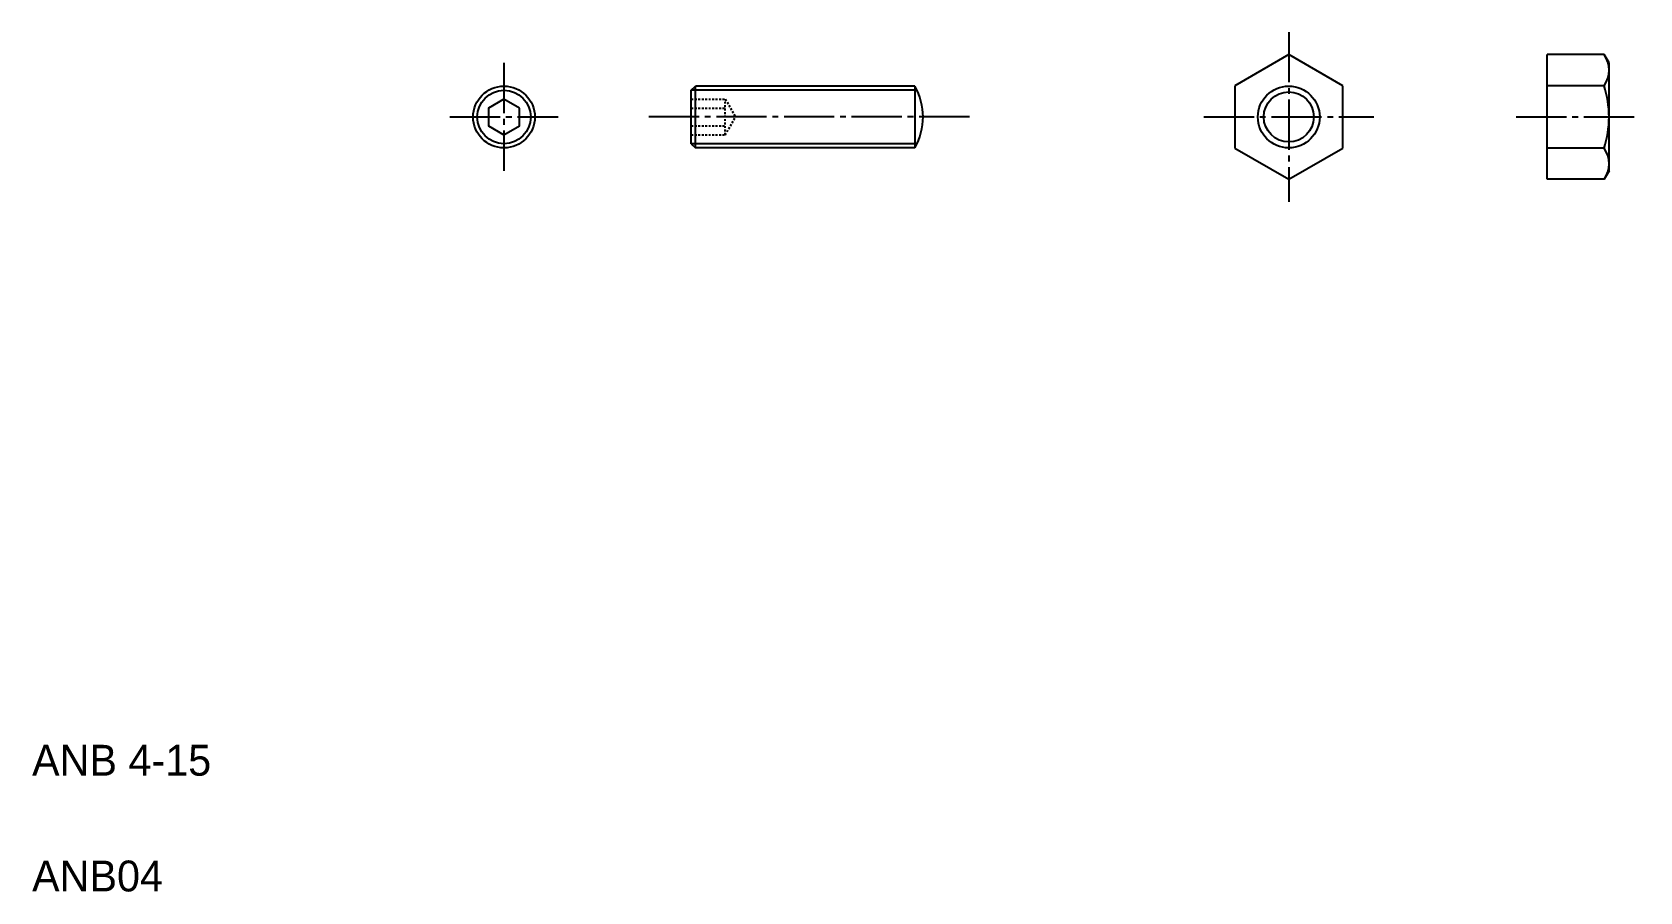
# Model space of a CAD drawing. Extents: x 5 to 109, y 5 to 61.
import ezdxf

# ---------------------------------------------------------------- set-up
doc = ezdxf.new("R2010")
doc.units = 0
doc.header["$LTSCALE"] = 0.25
doc.linetypes.add('CENTER', pattern=[17.5, 13, -1.5, 1.5, -1.5])
doc.linetypes.add('DASHED', pattern=[0.75, 0.5, -0.25])
doc.layers.get('0').update_dxf_attribs({"linetype": 'CONTINUOUS'})
doc.layers.add('CENTER', color=1, linetype='CENTER')

msp = doc.modelspace()

# ---------------------------------------------------------------- linework, layer by layer
at = {"color": 7, "linetype": 'CONTINUOUS'}
for p, q in [((86.36, 59.22), (82.86, 57.2)), ((89.86, 57.2), (86.36, 59.22)), ((103.09, 51.14), (103.09, 59.22)), ((106.77, 59.22), (103.09, 59.22)), ((107.09, 51.68), (107.09, 58.68)), ((47.68, 56.91), (47.95, 57.18)), ((47.68, 53.45), (47.68, 56.91)), ((62.14, 57.18), (47.95, 57.18)), ((47.95, 53.18), (47.95, 57.18)), ((62.14, 57.18), (62.14, 53.18)), ((82.86, 57.2), (82.86, 53.16)), ((89.86, 53.16), (89.86, 57.2)), ((106.77, 57.2), (103.09, 57.2)), ((47.68, 53.45), (47.95, 53.18)), ((62.14, 53.18), (47.95, 53.18)), ((82.86, 53.16), (86.36, 51.14)), ((86.36, 51.14), (89.86, 53.16)), ((106.77, 53.16), (103.09, 53.16)), ((106.77, 51.14), (103.09, 51.14))]:
    msp.add_line(p, q, dxfattribs=at)
for p, q in [((107.09, 58.68), (106.77, 59.22)), ((54.98, 56.91), (54.98, 56.91)), ((58.63, 56.91), (58.63, 56.91)), ((107.09, 51.68), (106.77, 51.14))]:
    msp.add_line(p, q)
at = {"color": 3, "linetype": 'CONTINUOUS'}
for p, q in [((62.28, 56.91), (47.68, 56.91)), ((62.28, 53.45), (47.68, 53.45))]:
    msp.add_line(p, q, dxfattribs=at)
at = {"color": 3, "linetype": 'DASHED'}
for p, q in [((47.68, 56.33), (49.88, 56.33)), ((49.88, 54.02), (49.88, 56.33)), ((49.88, 56.33), (50.54, 55.18)), ((47.68, 55.76), (49.88, 55.76)), ((49.88, 54.02), (50.54, 55.18)), ((47.68, 54.6), (49.88, 54.6)), ((47.68, 54.02), (49.88, 54.02))]:
    msp.add_line(p, q, dxfattribs=at)
msp.add_lwpolyline([(36.55, 55.76), (35.55, 56.33), (34.55, 55.76), (34.55, 54.6), (35.55, 54.02), (36.55, 54.6)], close=True)
at = {"color": 7, "linetype": 'CONTINUOUS'}
for centre, radius in [((35.55, 55.18), 2), ((86.36, 55.18), 1.62)]:
    msp.add_circle(centre, radius, dxfattribs=at)
at = {"color": 3, "linetype": 'CONTINUOUS'}
for centre, radius in [((35.55, 55.18), 1.73), ((86.36, 55.18), 2)]:
    msp.add_circle(centre, radius, dxfattribs=at)
for centre, radius, start, end in [((105.3, 58.21), 1.79, 325.6157, 34.3843), ((100.4, 55.18), 6.69, 342.412, 17.588), ((105.3, 52.15), 1.79, 325.6157, 34.3843)]:
    msp.add_arc(centre, radius, start, end)
at = {"color": 7, "linetype": 'CONTINUOUS'}
msp.add_arc((58.68, 55.18), 4, 330, 30, dxfattribs=at)
at = {"layer": 'CENTER', "color": 1, "linetype": 'CENTER'}
for p, q in [((86.36, 60.68), (86.36, 49.68)), ((35.55, 58.68), (35.55, 51.68)), ((32.05, 55.18), (39.05, 55.18)), ((65.68, 55.18), (44.76, 55.18)), ((80.86, 55.18), (91.86, 55.18)), ((101.09, 55.18), (109.09, 55.18))]:
    msp.add_line(p, q, dxfattribs=at)

# ---------------------------------------------------------------- texts
for s, p in [('ANB 4-15', (5, 12.5)), ('ANB04', (5, 5))]:
    msp.add_text(s, height=2).set_placement(p)

doc.saveas('drawing.dxf')
